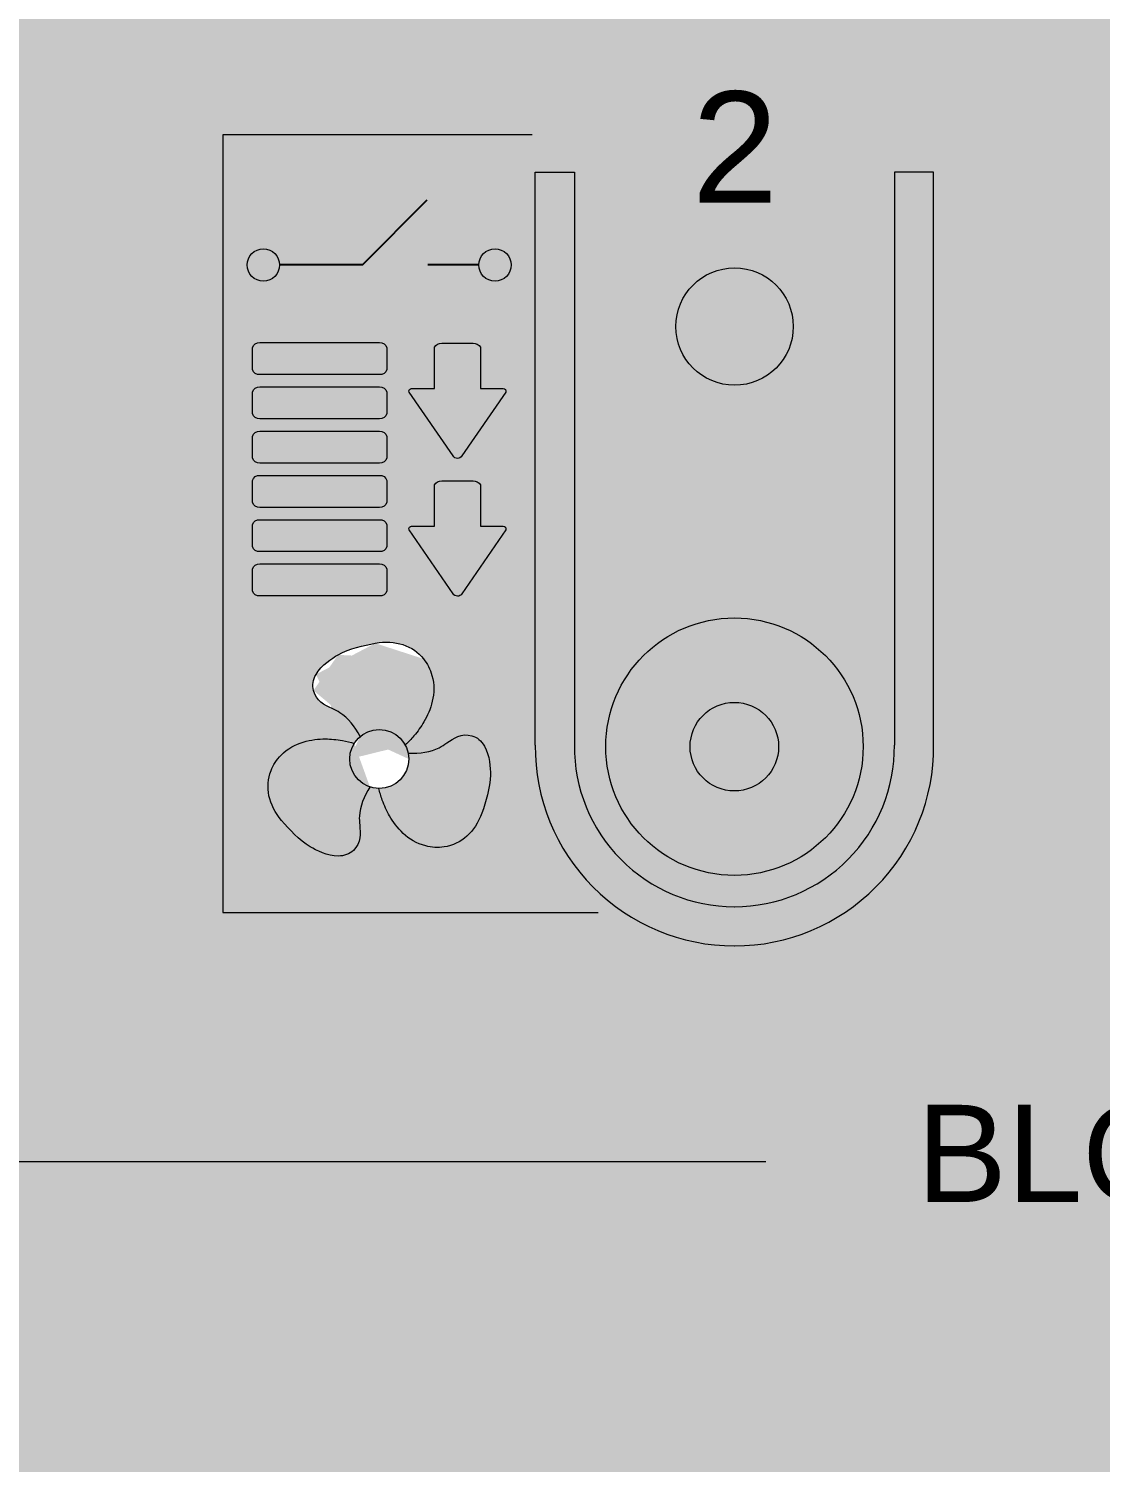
# Model space of a CAD drawing. Header units: millimetres. Extents: x 27500 to 33280, y -10980 to 420.
# Drawn here: x 27970.11 to 27986.65, y 190 to 212.12 of the extents above; entities that cross this region are included whole.
import ezdxf
from ezdxf.enums import TextEntityAlignment as Align

# ---------------------------------------------------------------- set-up
doc = ezdxf.new("R2010")
doc.units = ezdxf.units.MM
doc.layers.add('SX_ZEN_BODY', color=7, linetype='Continuous', true_color=0xefefeb)
doc.layers.add('SX_ZEN_KNX_BLACK', color=7, linetype='Continuous', true_color=0x2b2e31)
doc.styles.get("Standard").update_dxf_attribs({"font": 'arial.ttf'})
doc.styles.add('SX_ZIOMB16V3_Arial', font='arial.ttf')
doc.styles.add('SX_ZIOMB16V3_Arial_Rounded', font='txt')

# ---------------------------------------------------------------- blocks, each defined once
blk = doc.blocks.new('SX_DYN_ZENNIO_G005')
at = {"true_color": 0x2f3236}
h = blk.add_hatch(color=250, dxfattribs=at)
h.dxf.hatch_style = 1
h.paths.add_polyline_path([(18.982, 18.474, 1), (18.482, 18.474, 1)])
h = blk.add_hatch(color=250, dxfattribs=at)
h.dxf.hatch_style = 1
h.paths.add_polyline_path([(22.556, 18.474, 1), (22.056, 18.474, 1)])
h = blk.add_hatch(color=250, dxfattribs=at)
h.dxf.hatch_style = 1
h.paths.add_polyline_path([(20.638, 17.195, 0.375871), (20.523, 17.276), (18.679, 17.276), (18.679, 17.276, 0.37542), (18.564, 17.195), (18.564, 16.863, 0.37542), (18.679, 16.783), (20.523, 16.783, 0.37542), (20.638, 16.863)])
h = blk.add_hatch(color=250, dxfattribs=at)
h.dxf.hatch_style = 1
h.paths.add_polyline_path([(20.942, 16.57), (21.372, 16.57), (21.372, 17.268), (21.726, 17.268), (22.081, 17.268), (22.081, 16.57), (22.511, 16.57), (21.726, 15.43)])
h = blk.add_hatch(color=250, dxfattribs=at)
h.dxf.hatch_style = 1
h.paths.add_polyline_path([(20.638, 16.512, 0.375871), (20.523, 16.593), (18.679, 16.593), (18.679, 16.593, 0.37542), (18.564, 16.513), (18.564, 16.18, 0.37542), (18.679, 16.1), (20.523, 16.1, 0.37542), (20.638, 16.18)])
h = blk.add_hatch(color=250, dxfattribs=at)
h.dxf.hatch_style = 1
h.paths.add_polyline_path([(20.638, 15.829, 0.375871), (20.523, 15.91), (18.679, 15.91), (18.679, 15.91, 0.37542), (18.564, 15.83), (18.564, 15.497, 0.37542), (18.679, 15.417), (20.523, 15.417, 0.37542), (20.638, 15.497)])
h = blk.add_hatch(color=250, dxfattribs=at)
h.dxf.hatch_style = 1
h.paths.add_polyline_path([(20.638, 15.147, 0.375871), (20.523, 15.227), (18.679, 15.227), (18.679, 15.227, 0.37542), (18.564, 15.147), (18.564, 14.814, 0.37542), (18.679, 14.734), (20.523, 14.734, 0.37542), (20.638, 14.814)])
h = blk.add_hatch(color=250, dxfattribs=at)
h.dxf.hatch_style = 1
h.paths.add_polyline_path([(20.942, 14.444), (21.372, 14.444), (21.372, 15.143), (21.726, 15.143), (22.081, 15.143), (22.081, 14.444), (22.511, 14.444), (21.726, 13.304)])
h = blk.add_hatch(color=250, dxfattribs=at)
h.dxf.hatch_style = 1
h.paths.add_polyline_path([(20.638, 14.464, 0.375871), (20.523, 14.544), (18.679, 14.544), (18.679, 14.544, 0.37542), (18.564, 14.464), (18.564, 14.131, 0.37542), (18.679, 14.051), (20.523, 14.051, 0.37542), (20.638, 14.131)])
h = blk.add_hatch(color=250, dxfattribs=at)
h.dxf.hatch_style = 1
h.paths.add_polyline_path([(20.638, 13.781, 0.375871), (20.523, 13.861), (18.679, 13.861), (18.679, 13.861, 0.37542), (18.564, 13.781), (18.564, 13.448, 0.37542), (18.679, 13.368), (20.523, 13.368, 0.37542), (20.638, 13.448)])
h = blk.add_hatch(color=250, dxfattribs=at)
h.dxf.hatch_style = 1
edge = h.paths.add_edge_path()
edge.add_spline(control_points=[(21.055, 11.209), (21.01, 11.158), (20.969, 11.113), (20.927, 11.073)], knot_values=[10, 10, 10, 10, 11, 11, 11, 11], degree=3, periodic=0)
edge.add_arc((20.519, 10.852), 0.455, 0, 27.6257, ccw=False)
edge.add_arc((20.519, 10.852), 0.455, -180, 0, ccw=False)
edge.add_arc((20.519, 10.852), 0.455, 130.5381, 180, ccw=False)
edge.add_spline(control_points=[(20.223, 11.198), (20.223, 11.198), (20.223, 11.199), (20.223, 11.199)], knot_values=[-0.003391, -0.003391, -0.003391, -0.003391, 0, 0, 0, 0], degree=3, periodic=0)
edge.add_spline(control_points=[(20.223, 11.199), (20.148, 11.353), (20.037, 11.485), (19.914, 11.566)], knot_values=[0, 0, 0, 0, 1, 1, 1, 1], degree=3, periodic=0)
edge.add_spline(control_points=[(19.505, 11.909), (19.544, 11.745), (19.677, 11.684), (19.793, 11.629)], knot_values=[2, 2, 2, 2, 3, 3, 3, 3], degree=3, periodic=0)
edge.add_spline(control_points=[(19.544, 12.157), (19.498, 12.074), (19.483, 11.991), (19.505, 11.909)], knot_values=[3, 3, 3, 3, 4, 4, 4, 4], degree=3, periodic=0)
edge.add_spline(control_points=[(19.884, 12.458), (19.793, 12.407), (19.628, 12.301), (19.544, 12.157)], knot_values=[4, 4, 4, 4, 5, 5, 5, 5], degree=3, periodic=0)
edge.add_spline(control_points=[(20.459, 12.638), (20.276, 12.605), (20.064, 12.557), (19.884, 12.458)], knot_values=[5, 5, 5, 5, 6, 6, 6, 6], degree=3, periodic=0)
edge.add_spline(control_points=[(21.204, 12.396), (21.039, 12.605), (20.766, 12.694), (20.459, 12.638)], knot_values=[6, 6, 6, 6, 7, 7, 7, 7], degree=3, periodic=0)
edge.add_spline(control_points=[(21.204, 12.396), (21.26, 12.325), (21.307, 12.233), (21.333, 12.142)], knot_values=[7, 7, 7, 7, 8, 8, 8, 8], degree=3, periodic=0)
edge.add_spline(control_points=[(21.333, 12.142), (21.412, 11.863), (21.31, 11.599), (21.21, 11.427)], knot_values=[8, 8, 8, 8, 9, 9, 9, 9], degree=3, periodic=0)
edge.add_spline(control_points=[(21.21, 11.427), (21.166, 11.35), (21.114, 11.278), (21.055, 11.209)], knot_values=[9, 9, 9, 9, 10, 10, 10, 10], degree=3, periodic=0)
h = blk.add_hatch(color=250, dxfattribs=at)
h.dxf.hatch_style = 1
edge = h.paths.add_edge_path()
edge.add_spline(control_points=[(19.005, 10.91), (18.939, 10.842), (18.882, 10.756), (18.85, 10.672)], knot_values=[7, 7, 7, 7, 8, 8, 8, 8], degree=3, periodic=0)
edge.add_spline(control_points=[(18.85, 10.672), (18.751, 10.423), (18.811, 10.143), (19.013, 9.905)], knot_values=[6, 6, 6, 6, 7, 7, 7, 7], degree=3, periodic=0)
edge.add_spline(control_points=[(19.013, 9.905), (19.132, 9.762), (19.28, 9.603), (19.456, 9.497)], knot_values=[5, 5, 5, 5, 6, 6, 6, 6], degree=3, periodic=0)
edge.add_spline(control_points=[(19.456, 9.497), (19.544, 9.444), (19.72, 9.354), (19.885, 9.354)], knot_values=[4, 4, 4, 4, 5, 5, 5, 5], degree=3, periodic=0)
edge.add_spline(control_points=[(19.885, 9.354), (19.981, 9.354), (20.06, 9.383), (20.121, 9.442)], knot_values=[3, 3, 3, 3, 4, 4, 4, 4], degree=3, periodic=0)
edge.add_spline(control_points=[(20.121, 9.442), (20.242, 9.56), (20.229, 9.704), (20.219, 9.832)], knot_values=[2, 2, 2, 2, 3, 3, 3, 3], degree=3, periodic=0)
edge.add_spline(control_points=[(20.219, 9.832), (20.214, 9.88), (20.211, 9.927), (20.213, 9.969)], knot_values=[1, 1, 1, 1, 2, 2, 2, 2], degree=3, periodic=0)
edge.add_spline(control_points=[(20.213, 9.969), (20.222, 10.116), (20.282, 10.278), (20.376, 10.419)], knot_values=[0, 0, 0, 0, 1, 1, 1, 1], degree=3, periodic=0)
edge.add_arc((20.519, 10.852), 0.455, -211.9959, -108.2832, ccw=False)
edge.add_spline(control_points=[(20.133, 11.093), (20.078, 11.108), (20.018, 11.123), (19.952, 11.136)], knot_values=[10, 10, 10, 10, 10.996755, 10.996755, 10.996755, 10.996755], degree=3, periodic=0)
edge.add_spline(control_points=[(19.952, 11.136), (19.863, 11.153), (19.773, 11.161), (19.686, 11.161)], knot_values=[9, 9, 9, 9, 10, 10, 10, 10], degree=3, periodic=0)
edge.add_spline(control_points=[(19.686, 11.161), (19.486, 11.161), (19.207, 11.118), (19.005, 10.91)], knot_values=[8, 8, 8, 8, 9, 9, 9, 9], degree=3, periodic=0)
at = {"layer": 'SX_ZEN_BODY', "true_color": 0xefefeb}
blk.add_hatch(color=7, dxfattribs=at).paths.add_polyline_path([(0, -22.43), (0, 22.57), (0, 45), (8.425, 45), (59.77, 45), (82.475, 45), (133.82, 45), (140, 45), (140, 22.57), (140, -22.43), (140, -45), (133.82, -45), (82.475, -45), (59.77, -45), (8.425, -45), (0, -45)])
at = {"layer": 'SX_ZEN_KNX_BLACK', "true_color": 0x1c1d1f}
for points in [[(26.835, 17.17), (26.645, 16.885), (26.355, 16.69), (26, 16.62), (25.65, 16.69), (25.36, 16.885), (25.17, 17.17), (25.095, 17.525), (25.17, 17.875), (25.36, 18.165), (25.65, 18.36), (26, 18.43), (26.355, 18.36), (26.645, 18.165), (26.835, 17.875), (26.91, 17.525)], [(18.64, 16.785), (18.605, 16.8), (18.58, 16.83), (18.565, 16.865), (18.565, 17.195), (18.58, 17.23), (18.605, 17.255), (18.64, 17.275), (18.68, 17.275), (20.525, 17.275), (20.56, 17.275), (20.595, 17.255), (20.62, 17.23), (20.64, 17.195), (20.64, 16.865), (20.62, 16.83), (20.595, 16.8), (20.56, 16.785), (20.525, 16.785), (18.68, 16.785)], [(21.705, 15.49), (21.69, 15.5), (21.67, 15.51), (21.66, 15.53), (20.98, 16.515), (20.98, 16.525), (20.98, 16.535), (20.98, 16.545), (20.985, 16.55), (20.99, 16.56), (21, 16.565), (21.01, 16.57), (21.02, 16.57), (21.37, 16.57), (21.37, 17.21), (21.395, 17.235), (21.42, 17.255), (21.45, 17.265), (21.485, 17.27), (21.725, 17.27), (21.97, 17.27), (22, 17.265), (22.03, 17.255), (22.06, 17.235), (22.08, 17.21), (22.08, 16.57), (22.435, 16.57), (22.445, 16.57), (22.455, 16.565), (22.46, 16.56), (22.47, 16.55), (22.475, 16.545), (22.475, 16.535), (22.475, 16.525), (22.475, 16.515), (21.795, 15.53), (21.78, 15.51), (21.765, 15.5), (21.745, 15.49), (21.725, 15.49)], [(18.64, 16.105), (18.605, 16.12), (18.58, 16.145), (18.565, 16.18), (18.565, 16.515), (18.58, 16.55), (18.605, 16.575), (18.64, 16.59), (18.68, 16.595), (20.525, 16.595), (20.56, 16.59), (20.595, 16.575), (20.62, 16.55), (20.64, 16.515), (20.64, 16.18), (20.62, 16.145), (20.595, 16.12), (20.56, 16.105), (20.525, 16.1), (18.68, 16.1)], [(18.64, 15.42), (18.605, 15.435), (18.58, 15.46), (18.565, 15.495), (18.565, 15.83), (18.58, 15.865), (18.605, 15.89), (18.64, 15.905), (18.68, 15.91), (20.525, 15.91), (20.56, 15.905), (20.595, 15.89), (20.62, 15.865), (20.64, 15.83), (20.64, 15.495), (20.62, 15.46), (20.595, 15.435), (20.56, 15.42), (20.525, 15.415), (18.68, 15.415)], [(18.64, 14.735), (18.605, 14.75), (18.58, 14.78), (18.565, 14.815), (18.565, 15.145), (18.58, 15.18), (18.605, 15.21), (18.64, 15.225), (18.68, 15.225), (20.525, 15.225), (20.56, 15.225), (20.595, 15.21), (20.62, 15.18), (20.64, 15.145), (20.64, 14.815), (20.62, 14.78), (20.595, 14.75), (20.56, 14.735), (20.525, 14.735), (18.68, 14.735)], [(21.705, 13.365), (21.69, 13.375), (21.67, 13.385), (21.66, 13.4), (20.98, 14.39), (20.98, 14.4), (20.98, 14.41), (20.98, 14.415), (20.985, 14.425), (20.99, 14.435), (21, 14.44), (21.01, 14.445), (21.02, 14.445), (21.37, 14.445), (21.37, 15.085), (21.395, 15.11), (21.42, 15.125), (21.45, 15.14), (21.485, 15.145), (21.725, 15.145), (21.97, 15.145), (22, 15.14), (22.03, 15.125), (22.06, 15.11), (22.08, 15.085), (22.08, 14.445), (22.435, 14.445), (22.445, 14.445), (22.455, 14.44), (22.46, 14.435), (22.47, 14.425), (22.475, 14.415), (22.475, 14.41), (22.475, 14.4), (22.475, 14.39), (21.795, 13.4), (21.78, 13.385), (21.765, 13.375), (21.745, 13.365), (21.725, 13.365)], [(18.64, 14.055), (18.605, 14.07), (18.58, 14.095), (18.565, 14.13), (18.565, 14.465), (18.58, 14.5), (18.605, 14.525), (18.64, 14.54), (18.68, 14.545), (20.525, 14.545), (20.56, 14.54), (20.595, 14.525), (20.62, 14.5), (20.64, 14.465), (20.64, 14.13), (20.62, 14.095), (20.595, 14.07), (20.56, 14.055), (20.525, 14.05), (18.68, 14.05)], [(18.64, 13.37), (18.605, 13.385), (18.58, 13.415), (18.565, 13.45), (18.565, 13.78), (18.58, 13.815), (18.605, 13.84), (18.64, 13.86), (18.68, 13.86), (20.525, 13.86), (20.56, 13.86), (20.595, 13.84), (20.62, 13.815), (20.64, 13.78), (20.64, 13.45), (20.62, 13.415), (20.595, 13.385), (20.56, 13.37), (20.525, 13.37), (18.68, 13.37)], [(26.63, 10.775), (26.48, 10.56), (26.265, 10.415), (26, 10.36), (25.735, 10.415), (25.515, 10.56), (25.37, 10.775), (25.315, 11.04), (25.37, 11.31), (25.515, 11.525), (25.735, 11.67), (26, 11.725), (26.265, 11.67), (26.48, 11.525), (26.63, 11.31), (26.685, 11.04)]]:
    blk.add_hatch(color=250, dxfattribs=at).paths.add_polyline_path(points)
h = blk.add_hatch(color=250, dxfattribs=at)
h.paths.add_polyline_path([(27.945, 10.64), (27.83, 10.27), (27.645, 9.93), (27.405, 9.635), (27.11, 9.395), (26.775, 9.21), (26.4, 9.095), (26, 9.055), (25.6, 9.095), (25.225, 9.21), (24.89, 9.395), (24.595, 9.635), (24.355, 9.93), (24.17, 10.27), (24.055, 10.64), (24.015, 11.04), (24.055, 11.44), (24.17, 11.815), (24.355, 12.15), (24.595, 12.445), (24.89, 12.69), (25.225, 12.87), (25.6, 12.99), (26, 13.03), (26.4, 12.99), (26.775, 12.87), (27.11, 12.69), (27.405, 12.445), (27.645, 12.15), (27.83, 11.815), (27.945, 11.44), (27.985, 11.04)])
h.paths.add_polyline_path([(26.63, 11.31), (26.48, 11.525), (26.265, 11.67), (26, 11.725), (25.735, 11.67), (25.515, 11.525), (25.37, 11.31), (25.315, 11.04), (25.37, 10.775), (25.515, 10.56), (25.735, 10.415), (26, 10.36), (26.265, 10.415), (26.48, 10.56), (26.63, 10.775), (26.685, 11.04)], flags=0)
at = {"color": 250, "lineweight": 5, "true_color": 0x2f3236}
blk.add_line((26.483, 4.635), (11.893, 4.635), dxfattribs=at)
for points in [[(22.88, 20.484), (18.106, 20.484), (18.106, 8.482), (23.897, 8.482)], [(20.223, 11.199), (20.223, 11.199)], [(20.975, 10.943), (20.975, 10.943)]]:
    blk.add_lwpolyline(points, dxfattribs=at)
at = {"color": 250, "lineweight": 9, "true_color": 0x2f3236}
for points in [[(22.926, 11.064), (22.926, 19.908), (23.53, 19.908), (23.53, 11.064)], [(29.074, 11.064), (29.074, 19.908), (28.47, 19.908), (28.47, 11.064)]]:
    blk.add_lwpolyline(points, dxfattribs=at)
at = {"color": 250, "true_color": 0x2f3236}
for points in [[(21.253, 19.475), (20.26, 18.474), (18.982, 18.474)], [(22.056, 18.474), (21.269, 18.474)]]:
    blk.add_lwpolyline(points, dxfattribs=at)
at = {"color": 250, "lineweight": 5, "true_color": 0x2f3236}
for points in [[(18.679, 16.783), (18.679, 16.783, -0.37542), (18.564, 16.863), (18.564, 17.195), (18.564, 17.195, -0.37542), (18.679, 17.276), (18.679, 17.276), (20.523, 17.276, -0.37542), (20.638, 17.195), (20.638, 17.195), (20.638, 16.863, -0.37542), (20.523, 16.783), (18.679, 16.783)], [(21.726, 15.489, -0.25937), (21.659, 15.528), (20.98, 16.514, -0.525434), (21.019, 16.57), (21.372, 16.57), (21.372, 17.208, -0.249623), (21.485, 17.268), (21.726, 17.268), (21.968, 17.268, -0.249623), (22.081, 17.208), (22.081, 16.57), (22.434, 16.57, -0.525434), (22.473, 16.514), (21.794, 15.528, -0.25937), (21.726, 15.489)], [(18.679, 16.1), (18.679, 16.1, -0.37542), (18.564, 16.18), (18.564, 16.513), (18.564, 16.513, -0.37542), (18.679, 16.593), (18.679, 16.593), (20.523, 16.593, -0.37542), (20.638, 16.513), (20.638, 16.513), (20.638, 16.18, -0.37542), (20.523, 16.1), (18.679, 16.1)], [(18.679, 15.417), (18.679, 15.417, -0.37542), (18.564, 15.497), (18.564, 15.83), (18.564, 15.83, -0.37542), (18.679, 15.91), (18.679, 15.91), (20.523, 15.91, -0.37542), (20.638, 15.83), (20.638, 15.83), (20.638, 15.497, -0.37542), (20.523, 15.417), (18.679, 15.417)], [(18.679, 14.734), (18.679, 14.734, -0.37542), (18.564, 14.814), (18.564, 15.147), (18.564, 15.147, -0.37542), (18.679, 15.227), (18.679, 15.227), (20.523, 15.227, -0.37542), (20.638, 15.147), (20.638, 15.147), (20.638, 14.814, -0.37542), (20.523, 14.734), (18.679, 14.734)], [(21.726, 13.364, -0.25937), (21.659, 13.402), (20.98, 14.388, -0.525434), (21.019, 14.444), (21.372, 14.444), (21.372, 15.083, -0.249623), (21.485, 15.143), (21.726, 15.143), (21.968, 15.143, -0.249623), (22.081, 15.083), (22.081, 14.444), (22.434, 14.444, -0.525434), (22.473, 14.388), (21.794, 13.402, -0.25937), (21.726, 13.364)], [(18.679, 14.051), (18.679, 14.051, -0.37542), (18.564, 14.131), (18.564, 14.464), (18.564, 14.464, -0.37542), (18.679, 14.544), (18.679, 14.544), (20.523, 14.544, -0.37542), (20.638, 14.464), (20.638, 14.464), (20.638, 14.131, -0.37542), (20.523, 14.051), (18.679, 14.051)], [(18.679, 13.368), (18.679, 13.368, -0.37542), (18.564, 13.448), (18.564, 13.781), (18.564, 13.781, -0.37542), (18.679, 13.861), (18.679, 13.861), (20.523, 13.861, -0.37542), (20.638, 13.781), (20.638, 13.781), (20.638, 13.448, -0.37542), (20.523, 13.368), (18.679, 13.368)]]:
    blk.add_lwpolyline(points, format="xyb", dxfattribs=at)
for centre, radius in [((18.732, 18.474), 0.25), ((22.306, 18.474), 0.25), ((20.519, 10.852), 0.455)]:
    blk.add_circle(centre, radius, dxfattribs=at)
at = {"color": 250, "lineweight": 9, "true_color": 0x2f3236}
for centre, radius in [((26.002, 17.524), 0.906), ((26, 11.042), 1.986), ((25.999, 11.042), 0.683)]:
    blk.add_circle(centre, radius, dxfattribs=at)
for centre, radius, start, end in [((26, 11.042), 3.074, 179.5912, 269.9533), ((26.001, 11.042), 2.47, 179.4912, 269.9287), ((25.999, 11.042), 2.47, 270.0713, 0.5088), ((26, 11.042), 3.074, 270.0467, 0.4088)]:
    blk.add_arc(centre, radius, start, end, dxfattribs=at)
at = {"color": 250, "lineweight": 5, "true_color": 0x2f3236}
for points, knots in [([(20.223, 11.198), (20.223, 11.198), (20.223, 11.199), (20.223, 11.199), (20.148, 11.353), (20.037, 11.485), (19.914, 11.566), (19.878, 11.589), (19.836, 11.609), (19.793, 11.629), (19.677, 11.684), (19.544, 11.745), (19.505, 11.909), (19.483, 11.991), (19.498, 12.074), (19.544, 12.157), (19.628, 12.301), (19.793, 12.407), (19.884, 12.458), (20.064, 12.557), (20.276, 12.605), (20.459, 12.638), (20.766, 12.694), (21.039, 12.605), (21.204, 12.396), (21.26, 12.325), (21.307, 12.233), (21.333, 12.142), (21.412, 11.863), (21.31, 11.599), (21.21, 11.427), (21.166, 11.35), (21.114, 11.278), (21.055, 11.209), (21.01, 11.158), (20.969, 11.113), (20.927, 11.073), (20.926, 11.072), (20.925, 11.071), (20.924, 11.07), (20.923, 11.069), (20.922, 11.068), (20.92, 11.067)], [-0.003391, -0.003391, -0.003391, -0.003391, 0, 0, 0, 1, 1, 1, 2, 2, 2, 3, 3, 3, 4, 4, 4, 5, 5, 5, 6, 6, 6, 7, 7, 7, 8, 8, 8, 9, 9, 9, 10, 10, 10, 11, 11, 11, 11.025687, 11.025687, 11.025687, 11.052417, 11.052417, 11.052417, 11.052417]), ([(20.376, 10.419), (20.376, 10.419), (20.376, 10.419), (20.376, 10.419), (20.282, 10.278), (20.222, 10.116), (20.213, 9.969), (20.211, 9.927), (20.214, 9.88), (20.219, 9.832), (20.229, 9.704), (20.242, 9.56), (20.121, 9.442), (20.06, 9.383), (19.981, 9.354), (19.885, 9.354), (19.72, 9.354), (19.544, 9.444), (19.456, 9.497), (19.28, 9.603), (19.132, 9.762), (19.013, 9.905), (18.811, 10.143), (18.751, 10.423), (18.85, 10.672), (18.882, 10.756), (18.939, 10.842), (19.005, 10.91), (19.207, 11.118), (19.486, 11.161), (19.686, 11.161), (19.773, 11.161), (19.863, 11.153), (19.952, 11.136), (20.018, 11.123), (20.078, 11.108), (20.133, 11.093)], [-0.000042, -0.000042, -0.000042, -0.000042, 0, 0, 0, 1, 1, 1, 2, 2, 2, 3, 3, 3, 4, 4, 4, 5, 5, 5, 6, 6, 6, 7, 7, 7, 8, 8, 8, 9, 9, 9, 10, 10, 10, 10.996755, 10.996755, 10.996755, 10.996755]), ([(20.965, 10.944), (20.968, 10.944), (20.972, 10.943), (20.975, 10.943), (21.145, 10.931), (21.315, 10.961), (21.446, 11.026), (21.485, 11.046), (21.523, 11.072), (21.563, 11.101), (21.668, 11.173), (21.787, 11.256), (21.949, 11.209), (22.031, 11.187), (22.095, 11.133), (22.143, 11.05), (22.226, 10.907), (22.235, 10.711), (22.234, 10.606), (22.23, 10.401), (22.165, 10.194), (22.103, 10.018), (21.997, 9.725), (21.784, 9.532), (21.521, 9.494), (21.431, 9.48), (21.327, 9.487), (21.236, 9.51), (20.956, 9.581), (20.778, 9.801), (20.678, 9.973), (20.635, 10.05), (20.598, 10.132), (20.567, 10.218), (20.545, 10.281), (20.527, 10.34), (20.514, 10.396)], [-0.019894, -0.019894, -0.019894, -0.019894, 0, 0, 0, 1, 1, 1, 2, 2, 2, 3, 3, 3, 4, 4, 4, 5, 5, 5, 6, 6, 6, 7, 7, 7, 8, 8, 8, 9, 9, 9, 10, 10, 10, 11, 11, 11, 11])]:
    blk.add_open_spline(points, degree=3, knots=knots, dxfattribs=at)
at = {"color": 250, "true_color": 0x2f3236}
for s, insert, char_height, attachment_point, style in [('\\pxqc;{\\fArial|b0|i0|c0|p34;2}', (26.01, 20.294), 1.71456, 5, 'SX_ZIOMB16V3_Arial'), ('{\\fArial|b0|i0|c0|p34;BLOCK \\fBookman Old Style|b0|i0|c0|p34;I}', (28.808, 3.996), 1.49881, 7, 'SX_ZIOMB16V3_Arial_Rounded')]:
    blk.add_mtext(s, dxfattribs=dict(at, insert=insert, char_height=char_height, attachment_point=attachment_point, style=style))
blk = doc.blocks.new('*U461')
blk.add_blockref('SX_DYN_ZENNIO_G005', (0, 0))
at = {"color": 5, "flags": 1}
for tag, p in [('UFH_ACTUATOR_1', (26.299, 47.198)), ('UFH_ACTUATOR_2', (32.649, 47.198)), ('UFH_ACTUATOR_3', (39.025, 47.198)), ('UFH_ACTUATOR_4', (45.375, 47.198)), ('UFH_ACTUATOR_5', (51.7, 47.198)), ('UFH_ACTUATOR_6', (58.05, 47.198)), ('UFH_ACTUATOR_7', (64.425, 47.198)), ('UFH_ACTUATOR_8', (70.775, 47.198)), ('DALI_OUTPUT', (70.675, 46.478)), ('OUTPUT_10', (158.513, 47.837)), ('OUTPUT_11', (164.858, 47.837)), ('OUTPUT_12', (183.901, 47.837)), ('OUTPUT_3', (40.079, 47.837)), ('OUTPUT_4', (59.122, 47.837)), ('OUTPUT_5', (79.31, 47.837)), ('OUTPUT_6', (98.353, 47.837)), ('OUTPUT_8', (123.74, 47.837)), ('OUTPUT_1', (14.691, 47.837)), ('OUTPUT_2', (33.734, 47.837)), ('OUTPUT_7', (104.698, 47.837)), ('OUTPUT_9', (139.47, 47.837))]:
    blk.add_attdef(tag, p, '', height=2.5, rotation=90, dxfattribs=at)
at = {"color": 3, "flags": 1}
for tag, p in [('REFERENCE', (40.498, 35.586)), ('PHYSICAL_ADD.', (40.85, 32.03)), ('PHYSICAL.ADD.', (62.279, 28.377))]:
    blk.add_attdef(tag, text='', height=2.5, dxfattribs=at).set_placement(p, align=Align.CENTER)
at = {"flags": 1}
for tag in ['WIDTH_MM', 'SOURCE_BLOCK', 'MODEL', 'HEIGHT_MM']:
    blk.add_attdef(tag, (0, 0), '', height=1, dxfattribs=at)
at = {"color": 5, "flags": 1}
for tag, p in [('OUTPUT_13', (13.614, -47.997)), ('OUTPUT_14', (32.657, -47.997)), ('OUTPUT_15', (39.002, -47.997)), ('OUTPUT_16', (58.045, -47.997)), ('OUTPUT_17', (79.31, -48.045)), ('OUTPUT_18', (98.353, -48.045)), ('OUTPUT_19', (104.698, -48.045)), ('OUTPUT_20', (123.74, -48.045)), ('OUTPUT_21', (139.47, -48.045)), ('OUTPUT_22', (158.513, -48.045)), ('OUTPUT_23', (164.858, -48.045)), ('OUTPUT_24', (183.901, -48.045))]:
    blk.add_attdef(tag, text='', height=2.5, rotation=90, dxfattribs=at).set_placement(p, align=Align.RIGHT)

msp = doc.modelspace()

# ---------------------------------------------------------------- block references
msp.add_blockref('*U461', (27955, 190))

doc.saveas('drawing.dxf')
